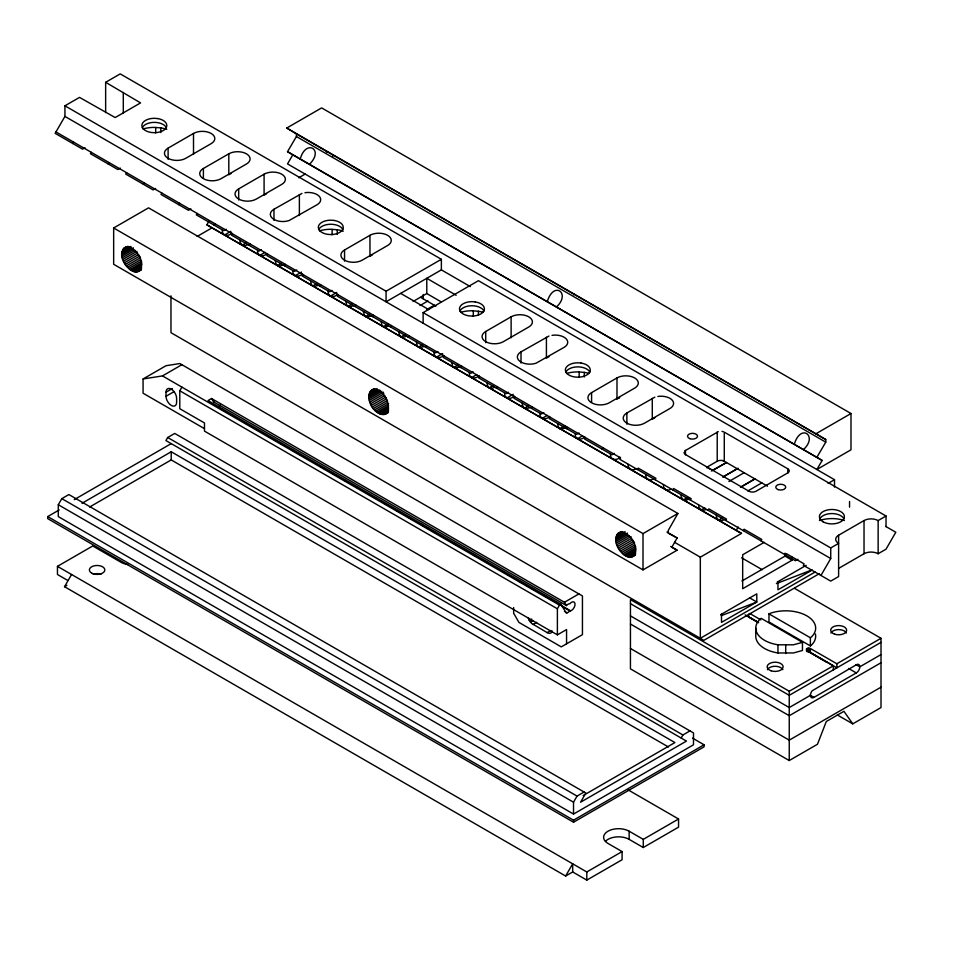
<?xml version="1.0" encoding="UTF-8"?>
<svg xmlns="http://www.w3.org/2000/svg" width="954" height="954" viewBox="0 0 954 954"><rect width="100%" height="100%" fill="white"/><g stroke="black" fill="none" stroke-linecap="round" stroke-linejoin="round"><path stroke-width="1.43" d="M170.969 295.812L170.969 332.684L703.849 640.337L819.343 573.664M685.461 454.843L685.461 450.479L718.255 431.685M208.843 221.352L206.863 224.822L741.508 533.405L700.319 557.172L700.319 638.298L815.086 572.042M707.057 467.102L717.217 461.235L717.217 432.138M787.801 473.184L787.801 468.819L724.277 432.138L724.277 461.235A4.997 2.886 0 0 0 717.217 461.235M834.511 487.077L834.511 479.707L287.524 163.897L292.806 154.822L287.524 151.674L296.42 136.529L296.42 133.918L286.76 128.039L321.641 107.897L850.992 413.523L850.992 449.811L816.874 469.511L822.157 460.448L309.43 164.327C324.658 149.349 305.805 138.557 300.236 159.02L309.43 164.327M121.838 252.989C125.928 237.403 144.471 256.519 141.347 266.524C136.386 280.714 119.608 262.493 121.838 252.989L130.817 247.802M388.039 412.629C376.007 421.155 360.827 395.135 373.944 388.743M615.902 538.235C619.993 522.649 638.536 541.765 635.412 551.77C630.439 565.961 613.66 547.739 615.902 538.235L624.882 533.047M547.274 301.643C553.678 280.226 571.303 293.295 556.468 306.949M794.3 444.266C800.704 422.837 818.329 435.918 803.495 449.572M677.889 513.467L668.229 530.496L668.229 533.107L677.125 537.973L671.831 547.238L677.125 550.196L643.008 569.896L113.657 264.282L113.657 227.982L148.538 207.841L677.889 513.467L643.008 533.596L113.657 227.982M206.863 224.822L736.214 530.436L738.205 526.966M605.599 841.154A14.978 8.646 0 0 1 629.151 839.365L643.27 847.522L678.556 827.142L678.556 818.997L643.27 839.365L629.151 831.22A14.978 8.646 0 0 0 607.984 831.22A14.978 8.646 0 0 0 607.984 843.443L622.091 851.588L622.091 859.745L586.805 880.113L572.686 871.968L565.639 876.034L64.538 586.71L71.574 574.499M105.644 112.596L105.644 82.306L140.572 102.889L115.172 117.557L79.528 97.391L64.932 105.811L64.932 116.412L55.153 133.333L82.581 149.17L85.013 147.763M72.802 143.529L73.613 142.122M91.262 152.306L90.451 153.713L117.867 169.538L120.347 168.119M108.088 163.897L108.899 162.49M126.548 172.686L125.737 174.081L153.153 189.918L155.585 188.51M143.386 184.277L144.197 182.87M161.834 193.054L161.023 194.461L188.451 210.297L190.883 208.89M178.672 204.645L179.483 203.238M197.132 213.434L196.321 214.841L223.737 230.665L226.17 229.258M213.958 225.025L214.769 223.618M58.289 504.738L61.819 498.632L68.879 494.554L585.875 793.048L580.581 802.207L686.451 741.091L165.924 440.557L167.689 437.504L174.749 433.438L693.51 732.934L693.486 744.8L573.521 814.06L58.289 516.591L58.289 504.738L573.521 802.207L573.521 814.06M232.418 233.802L231.607 235.209L259.023 251.045L261.456 249.638M249.256 245.393L250.067 243.985M566.557 643.831L566.557 629.568L557.386 634.863L204.49 431.125L204.49 422.968L179.781 408.706L179.781 390.782L181.904 387.109M267.704 254.181L266.893 255.589L294.321 271.413L296.789 269.982M284.542 265.772L285.353 264.365M303.002 274.549L302.191 275.956L329.607 291.793L332.04 290.386M319.828 286.152L320.639 284.745M338.288 294.929L337.477 296.336L435.477 352.908L437.958 351.489M355.126 306.52L355.937 305.113M372.764 316.704L373.574 315.297M390.413 326.9L391.223 325.493M408.062 337.084L408.872 335.677M425.699 347.268L426.51 345.861M444.159 356.057L443.348 357.452L470.763 373.288L473.196 371.881M460.997 367.648L461.808 366.241M479.445 376.425L478.634 377.832L506.061 393.668L508.494 392.261M496.283 388.016L497.094 386.608M514.743 396.804L513.932 398.212L541.347 414.036L543.828 412.605M531.569 408.395L532.38 406.988M550.029 417.172L549.218 418.579L576.633 434.416L579.066 433.009M566.867 428.763L567.678 427.368M585.315 437.552L584.504 438.959L611.931 454.784L614.364 453.377M602.153 449.143L602.964 447.736M637.439 469.523L638.25 468.116L655.899 478.3L655.088 479.707M557.386 634.863L557.386 608.783L559.497 605.122L560.916 604.299L566.211 612.933L567.058 612.838A4.997 2.886 -60 0 0 569.741 610.894L570.587 610.81A4.997 2.886 -60 0 0 575 603.787A4.997 2.886 -60 0 0 569.741 603.834A4.997 2.886 -60 0 0 567.058 604.967L566.473 605.587L213.577 401.837L211.538 398.522L208.008 400.561L560.916 604.299M672.737 489.891L673.548 488.484L691.185 498.668L690.374 500.075M708.023 510.271L708.834 508.864L726.483 519.048L725.672 520.455M573.521 802.207L577.051 796.101L584.11 792.023M743.309 530.639L744.12 529.231L761.769 539.427L760.958 540.823M565.639 876.034L572.686 863.811L572.686 871.968M785.667 555.085L786.478 553.69L804.115 563.874L803.304 565.281L830.731 581.105L838.614 576.55L838.614 535.23L864.026 520.562A9.981 5.76 0 0 1 878.145 520.562L886.027 516.007L886.027 526.608M681.156 738.026L682.921 734.974L689.981 730.895M820.953 575.465L830.731 558.531L830.731 547.942L838.614 543.386A9.981 5.76 0 0 1 838.614 535.23M816.874 457.288L825.77 442.143L825.77 439.532L286.76 128.039M794.527 588.356L881.007 638.286L836.885 663.757L810.363 648.505L806.571 648.792L806.571 650.187L833.355 665.797L833.355 669.875M213.577 401.837L214.161 401.229M810.375 645.918L810.375 637.761L811.651 636.747A29.944 17.291 0 0 0 806.893 615.879A29.944 17.291 0 0 0 770.749 613.124L768.984 613.863L768.984 622.02L810.375 645.918L811.651 644.892A29.944 17.291 0 0 0 815.408 633.993M684.662 451.075L685.461 450.479M231.81 233.062C228.745 236.997 221.614 235.805 222.258 230.105M267.096 253.442C264.031 257.365 256.912 256.185 257.544 250.473M302.394 273.81C299.329 277.745 292.198 276.553 292.842 270.853M337.68 294.19C334.615 298.113 327.484 296.932 328.128 291.22M443.55 355.317C440.486 359.241 433.354 358.048 433.998 352.348M478.836 375.685C475.772 379.62 468.652 378.428 469.285 372.728M514.134 396.065C511.07 399.988 503.939 398.796 504.583 393.096M549.421 416.433C546.356 420.368 539.225 419.176 539.869 413.476M584.707 436.813C581.642 440.736 574.523 439.555 575.155 433.843M620.005 457.181C616.94 461.116 609.809 459.923 610.453 454.223M385.476 414.108C393.811 406.01 382.542 386.561 371.38 390.222M105.644 82.306L120.228 73.887L441.368 259.297L441.368 269.887L386.072 301.81L386.072 291.22L441.368 259.297M168.107 148.12L193.507 133.453A12.474 7.203 0 0 1 211.156 133.453A12.474 7.203 0 0 1 211.156 143.637L185.744 158.304A12.474 7.203 0 0 1 168.107 158.304A12.474 7.203 0 0 1 168.107 148.12L168.107 159.294M203.393 168.488L228.805 153.821A12.474 7.203 0 0 1 246.442 153.821A12.474 7.203 0 0 1 246.442 164.016L221.042 178.684A12.474 7.203 0 0 1 203.393 178.684A12.474 7.203 0 0 1 203.393 168.488L203.393 178.267M231.321 173.318L228.805 174.773L228.805 153.821M123.531 248.314L126.107 246.836M122.863 249.232L128.003 246.275M122.362 250.33L128.766 246.633M122.005 251.594L130.996 246.406M121.838 254.503L133.381 247.837M122.005 256.101L133.56 249.435M238.679 188.868L264.091 174.2A12.474 7.203 0 0 1 281.74 174.2A12.474 7.203 0 0 1 281.74 184.384L256.328 199.052A12.474 7.203 0 0 1 238.679 199.052A12.474 7.203 0 0 1 238.679 188.868L238.679 200.042M122.362 257.771L135.182 250.353M122.863 259.452L136.982 251.307M123.531 261.146L137.65 252.989M124.354 262.803L138.461 254.646L140.465 257.759L126.345 265.904M125.296 264.401L139.403 256.244M127.49 267.299L140.321 259.882M128.718 268.539L141.55 261.134M129.994 269.636L141.538 262.958M131.294 270.531L141.562 264.604M266.607 193.686L264.091 195.141L264.091 174.2M132.606 271.246L141.586 266.059M133.906 271.735L141.597 267.287M135.158 272.009L141.574 268.301M197.144 236.449L212.158 227.779M298.745 177.79L305.161 174.081M136.339 272.057L141.478 269.1M137.448 271.878L141.299 269.66M138.449 271.485L141.013 270.006M224.512 235.006L230.892 231.321M304.97 192.708A12.474 7.203 0 0 1 319.006 196.059A12.474 7.203 0 0 1 317.026 204.764L289.038 220.577A12.474 7.203 0 0 1 272.892 218.716A12.474 7.203 0 0 1 273.977 209.248L301.965 193.423M239.907 240.289L240.169 242.399L242.149 245.202L245.977 242.984M259.798 255.386L264.902 252.44M275.193 260.669L276.231 264.449L277.447 265.57L281.275 263.364M295.084 275.754L301.464 272.081M344.549 249.996L369.961 235.316A12.474 7.203 0 0 1 387.61 235.316A12.474 7.203 0 0 1 387.61 245.512L362.198 260.18A12.474 7.203 0 0 1 344.549 260.18A12.474 7.203 0 0 1 344.549 249.996L344.549 261.157M204.061 428.429L143.076 393.227L143.076 378.965L166.02 365.716L179.877 363.534L582.441 595.952L582.441 634.66L561.262 646.884L518.952 622.425L513.657 613.255L513.646 607.555M310.479 281.036L311.529 284.829L312.733 285.95L316.561 283.732M143.076 378.965L162.49 375.912L181.904 364.702M372.477 254.813L369.961 256.268L369.961 235.316M330.382 296.134L336.762 292.449M166.02 392.201A7.489 4.317 60 0 1 171.315 389.149A7.489 4.317 60 0 1 176.609 398.319L176.609 402.397A7.489 4.317 60 0 1 171.315 405.45A7.489 4.317 60 0 1 166.02 396.28L166.02 392.201L172.388 388.528M166.02 396.28L173.664 391.867M345.777 301.416L346.815 305.197L348.019 306.317L351.847 304.111M363.414 311.6L364.464 315.392L365.668 316.513L369.496 314.295M413.106 301.452L426.784 293.558L440.891 301.702M74.269 499.622L171.219 443.622M692.485 738.098L704.076 744.8L704.076 746.839L573.521 822.217L47.7 518.63L47.7 516.591L59.22 509.949M381.063 321.784L382.101 325.576L383.317 326.697L388.421 323.752M419.987 305.578L427.964 300.915M82.008 503.271L171.219 451.767L674.907 742.57L583.156 795.553M426.891 309.49L434.356 305.185M423.123 323.203L423.123 312.614L478.431 280.691L886.027 516.007M89.652 507.003L171.219 459.923L668.468 747.006M398.712 331.98L399.75 335.76L400.954 336.881L404.782 334.675M416.349 342.164L417.399 345.956L418.603 347.065L422.431 344.859M67.722 580.426L57.455 574.499L57.455 566.354L92.741 545.974L120.979 562.276A14.978 8.646 0 0 0 127.693 564.506M370.569 390.937L374.421 388.719M369.902 391.856L375.029 388.898M369.389 392.953L377.08 388.505M369.043 394.217L376.735 389.769M368.864 395.612L379.132 389.685M436.252 357.261L442.632 353.576M368.864 397.126L380.419 390.46M369.043 398.724L381.874 391.319M485.717 331.491L511.117 316.823A12.474 7.203 0 0 1 528.766 316.823A12.474 7.203 0 0 1 528.766 327.007L503.354 341.675A12.474 7.203 0 0 1 485.717 341.675A12.474 7.203 0 0 1 485.717 331.491L485.717 342.665M369.389 400.382L383.496 392.237M369.902 402.075L384.009 393.93M370.569 403.769L384.677 395.612L386.442 398.867L372.322 407.012M371.38 405.426L385.488 397.269M64.538 586.71L66.887 585.351M373.372 408.527L387.491 400.37M374.528 409.91L387.36 402.505M375.745 411.162L388.576 403.757M451.647 362.532L452.685 366.324L453.889 367.445L457.717 365.239M377.021 412.247L388.576 405.581M378.333 413.154L388.588 407.227M379.644 413.869L388.624 408.682M380.932 414.358L388.636 409.91M382.184 414.632L388.6 410.924M383.377 414.68L387.217 412.462M384.474 414.501L388.326 412.283M471.538 377.629L476.642 374.683M552.008 335.331A12.474 7.203 0 0 1 566.044 338.682A12.474 7.203 0 0 1 564.052 347.387L536.065 363.2A12.474 7.203 0 0 1 519.93 361.339A12.474 7.203 0 0 1 521.003 351.859L548.991 336.046M486.934 382.912L487.971 386.704L489.187 387.813L493.015 385.607M548.932 356.689L546.415 358.144L546.415 337.191M506.824 398.009L513.204 394.324M522.22 403.28L522.494 405.402L524.473 408.193L528.301 405.987M542.122 418.377L547.226 415.431M591.587 392.619L616.988 377.939A12.474 7.203 0 0 1 634.637 377.939A12.474 7.203 0 0 1 634.637 388.135L609.224 402.803A12.474 7.203 0 0 1 591.587 402.803A12.474 7.203 0 0 1 591.587 392.619L591.587 402.385M557.518 423.659L558.555 427.452L559.759 428.573L564.863 425.627M616.988 377.939L616.988 398.891L619.516 397.436M577.408 438.757L582.512 435.811M626.873 424.16L626.873 412.987L654.861 397.174M654.802 417.816L652.286 419.259L652.286 398.319M712.531 470.572L726.554 462.475L711.362 471.014M617.596 533.56L620.16 532.082M616.928 534.478L622.068 531.509M616.415 535.576L622.831 531.867M616.069 536.84L625.049 531.652M681.025 494.971L681.299 497.082L683.279 499.884L687.107 497.666M722.822 477.048L738.134 468.211M615.902 539.749L627.446 533.083M683.279 499.884L684.853 500.361L688.657 498.167M616.069 541.347L627.625 534.681M616.415 543.005L629.246 535.599M616.928 544.698L631.047 536.553M728.892 481.496L744.203 472.671M617.596 546.392L631.715 538.235M816.111 433.653L850.992 413.523M618.407 548.037L632.526 539.892L634.517 542.993L620.41 551.15M619.349 549.635L633.468 541.49M621.555 552.533L634.386 545.128M622.783 553.785L635.614 546.38M698.674 505.155L698.948 507.278L700.928 510.068L704.756 507.862M740.471 487.232L754.507 479.135M624.059 554.87L635.602 548.204M625.359 555.777L635.626 549.85M626.671 556.48L635.65 551.305M627.959 556.981L635.662 552.533M629.211 557.255L635.626 553.547M630.403 557.303L635.531 554.346M631.512 557.124L635.352 554.906M632.514 556.731L635.078 555.252M747.817 490.952L761.841 482.855M552.271 631.047A7.489 4.317 60 0 1 547.167 632.621L531.688 623.463L529.315 620.517L531.748 619.098M211.538 398.522L564.446 602.272L578.911 593.913M530.412 622.115L532.845 620.708M533.059 624.465L536.72 622.354M716.323 515.351L716.585 517.462L718.565 520.252L722.393 518.046M547.167 632.621L550.828 630.511M828.096 483.416L834.511 479.707M764.214 542.337L742.677 554.763L742.677 588.713L792.082 560.189L792.082 557.243M741.95 580.986L785.023 556.11L792.082 560.189M797.914 559.306L795.433 560.737L619.802 459.327L620.613 457.92L55.964 131.926M720.747 614.662L756.784 593.853L756.784 602.034L721.498 622.378L721.498 614.233M777.212 582.071L806.19 565.328M811.997 570.134L777.963 589.81L777.963 581.63M838.614 568.405L864.026 553.737A9.981 5.76 0 0 1 878.145 553.737L886.027 549.182L895.806 532.249L885.717 526.429M881.007 638.286L881.007 707.558L852.769 723.859L843.944 711.314L826.307 721.498L817.483 744.239L789.244 760.541L789.244 691.256L833.355 665.797M881.007 642.364L789.244 695.335L630.439 603.655M47.7 516.591L573.521 820.178L704.076 744.8M810.423 695.335L789.244 707.558L630.439 615.879M881.007 654.587L859.828 666.81A4.997 2.886 -60 0 1 856.298 672.928L813.953 697.374A4.997 2.886 -60 0 1 810.542 696.325A4.997 2.886 -60 0 1 812.188 690.791L856.298 664.771A4.997 2.886 -60 0 1 859.828 666.81L855.965 664.58M881.007 662.744L789.244 715.715L630.439 624.023M881.007 687.19L789.244 740.161L630.439 648.481M57.455 566.354L586.805 871.968L622.091 851.588M723.275 476.833L737.299 468.76M740.924 487.017L754.948 478.944M247.503 244.677L245.548 245.512L242.149 245.202M282.789 265.057L280.846 265.88L277.447 265.57M318.087 285.425L314.307 286.438L312.733 285.95M353.374 305.805L349.593 306.806L348.019 306.317M371.023 315.989L367.242 316.99L365.668 316.513M388.66 326.173L384.891 327.186L383.317 326.697M406.309 336.368L402.528 337.37L400.954 336.881M423.958 346.552L420.177 347.554L418.603 347.065M459.244 366.92L457.288 367.755L453.889 367.445M494.53 387.3L492.586 388.135L489.187 387.813M529.828 407.68L526.048 408.682L524.473 408.193M565.114 428.048L561.334 429.05L559.759 428.573M635.698 468.796C632.311 471.395 627.565 468.629 628.09 464.407M653.347 478.991C649.96 481.579 645.202 478.813 645.739 474.591M670.9 489.211C667.514 491.775 662.827 488.913 663.388 484.739M688.633 499.359L684.853 500.361M706.282 509.543L702.502 510.557L700.928 510.068M723.919 519.739L721.963 520.562L718.565 520.252M802.457 642.34L793.466 644.797L777.963 644.797A29.944 17.291 0 0 1 759.789 619.456L761.197 618.335L802.457 642.34L802.457 650.485L793.466 652.953L777.963 652.953A29.944 17.291 0 0 1 755.771 636.246L755.771 628.102M776.365 583.609L811.89 569.932M721.272 615.676L756.784 602.034L749.737 597.931M166.819 129.327A24.959 14.405 0 0 0 160.797 127.884L154.345 127.395A24.959 14.405 0 0 0 143.005 128.969M343.273 231.202A24.959 14.405 0 0 0 337.251 229.759L330.788 229.27A24.959 14.405 0 0 0 319.459 230.844M483.284 312.34A24.959 14.405 0 0 0 478.407 311.254L471.956 310.765A24.959 14.405 0 0 0 460.615 312.34M589.155 373.467A24.959 14.405 0 0 0 584.277 372.382L577.826 371.893A24.959 14.405 0 0 0 566.485 373.467M722.035 431.399L723.239 431.685M706.604 467.627L707.808 467.913M736.214 530.436L741.508 533.405M745.134 614.853L758.621 622.58M748.151 616.666L757.834 622.223M296.42 133.918L825.77 439.532M296.42 136.529L825.77 442.143M287.524 151.674L300.236 159.02M292.806 154.822L822.157 460.448M441.32 269.851L470.31 286.594M456.167 295.275L426.784 278.318L426.784 293.558M722.882 460.436L767.469 486.17M420.726 297.398L435.859 306.127M685.461 454.557L748.973 491.227A4.997 2.886 0 0 0 756.033 491.227L787.801 472.886A4.997 2.886 0 0 0 787.801 468.819M400.668 293.391L428.775 309.621M64.932 105.811L386.072 291.22M423.123 312.614L830.731 547.942M64.932 116.412L830.731 558.531M741.604 557.804L762.258 569.729M666.953 532.093L677.125 537.973M674.561 542.301L700.319 557.172M670.686 546.475L677.125 550.196M768.984 613.863L810.375 637.761M848.571 668.468L856.298 672.928M810.089 695.144L813.953 697.374M837.326 714.951L852.769 723.859M789.244 691.256L630.451 599.577L630.439 668.849L789.244 760.541M221.555 409.29L225.418 411.52M244.737 422.682L247.313 424.16M256.328 429.372L258.904 430.85M267.919 436.061L270.495 437.552M274.358 439.782L276.934 441.261M279.51 442.751L282.086 444.242M292.389 450.193L294.965 451.671M297.541 453.162L300.116 454.653M320.723 466.554L324.587 468.784M332.314 473.244L336.178 475.474M343.905 479.934L346.481 481.424M355.496 486.623L358.072 488.114M367.087 493.313L369.663 494.804M373.527 497.034L376.103 498.525M385.118 503.724L387.694 505.215M396.709 510.426L399.285 511.904M408.3 517.116L410.876 518.594M419.891 523.806L423.755 526.036M426.331 527.526L428.906 529.005M431.494 530.496L435.358 532.726M449.525 540.906L457.252 545.366M472.707 554.298L475.283 555.777M484.298 560.988L486.874 562.466M502.329 571.398L504.904 572.877M507.48 574.368L510.056 575.858M519.071 581.058L521.647 582.548M525.511 584.778L528.087 586.269M530.662 587.759L534.526 589.989M542.254 594.449L546.117 596.679M548.693 598.17L552.557 600.4M560.284 604.86L570.587 610.81M562.013 606.434L569.741 610.894M162.49 375.912L559.497 605.122M564.482 611.359L567.058 612.838M179.781 390.782L557.386 608.783M167.689 437.504L682.921 734.974M627.696 789.626L678.556 818.997M61.819 498.632L577.051 796.101M749.88 613.529L760.839 619.897M758.394 622.557L748.663 616.892L748.663 614.173M708.846 468.378L709.645 468.974M826.891 662.374L809.302 652.178L809.302 648.1M684.662 453.961L683.994 452.518M564.446 602.272L566.473 605.587M529.315 620.517L528.17 617.727M123.281 92.49L123.304 113.454M878.145 520.562L878.145 553.737M864.026 520.562L864.026 553.737M849.549 501.482L849.549 507.17M836.885 663.757L836.885 667.836L810.363 652.584L810.363 648.505M808.658 648.1L808.658 652.178M808.038 648.148L808.038 652.226M807.454 648.291L807.454 651.01M806.893 648.481L806.893 651.188M806.571 648.792L806.571 651.51M785.714 645.393L785.714 653.538M785.023 553.165L785.023 556.11M777.963 644.797L777.963 652.953M643.27 839.365L643.27 847.522M643.008 533.596L643.008 569.896M629.151 831.22L629.151 839.365M586.805 871.968L586.805 880.113M584.277 372.382L584.277 377.021M579.161 371.988L579.161 377.438M573.521 820.178L573.521 822.217M521.003 351.859L521.003 363.033M511.117 316.823L511.117 337.764M478.407 311.254L478.407 314.737M473.291 310.873L473.291 316.323M423.254 294.452L423.254 298.852M337.251 229.759L337.251 234.41M332.123 229.365L332.123 234.815M299.377 194.568L299.377 215.521M273.977 209.248L273.977 220.41M193.507 133.453L193.507 154.393M171.219 451.767L171.219 459.923M160.797 127.884L160.797 132.534M155.681 127.502L155.681 132.952M220.362 405.104A4.997 2.886 -60 0 1 217.691 407.06M767.421 669.696A7.99 4.615 0 0 1 775.137 666.274A7.99 4.615 0 0 1 782.84 669.696M830.946 633.015A7.99 4.615 0 0 1 838.649 629.604A7.99 4.615 0 0 1 846.365 633.015M657.878 396.459A12.474 7.203 0 0 1 671.914 399.809A12.474 7.203 0 0 1 669.923 408.503L644.522 423.171A12.474 7.203 0 0 1 626.873 423.171A12.474 7.203 0 0 1 626.873 412.987M819.856 518.904A12.474 7.203 0 0 1 831.912 513.562A12.474 7.203 0 0 1 843.956 518.904M819.438 520.514A24.959 14.405 0 0 1 844.385 520.514M616.988 398.891A12.474 7.203 0 0 1 619.575 397.746M565.77 372.203A12.474 7.203 0 0 1 577.826 366.873A12.474 7.203 0 0 1 589.87 372.203M459.9 311.087A12.474 7.203 0 0 1 471.956 305.745A12.474 7.203 0 0 1 484 311.087M318.743 229.592A12.474 7.203 0 0 1 330.788 224.25A12.474 7.203 0 0 1 342.844 229.592M142.289 127.717A12.474 7.203 0 0 1 154.345 122.374A12.474 7.203 0 0 1 166.39 127.717M333.184 155.24A12.474 7.203 60 0 1 332.719 156.229M326.53 151.078A7.489 4.317 60 0 1 326.614 152.187M573.557 293.701A7.489 4.317 60 0 1 573.64 294.81M93.242 574.225A7.739 4.472 0 0 1 100.969 574.225M157.565 118.546L154.345 118.296A12.474 7.203 0 0 0 141.86 125.499L142.289 127.371A12.474 7.203 0 0 0 151.114 132.463L154.345 132.701A12.474 7.203 0 0 0 166.819 125.499L166.39 123.638A12.474 7.203 0 0 0 157.565 118.546M334.019 220.422L330.788 220.171A12.474 7.203 0 0 0 318.314 227.374L318.743 229.234A12.474 7.203 0 0 0 327.556 234.338L330.788 234.577A12.474 7.203 0 0 0 343.273 227.374L342.844 225.514A12.474 7.203 0 0 0 334.019 220.422M475.175 301.917L471.956 301.667A12.474 7.203 0 0 0 459.47 308.869L459.9 310.742A12.474 7.203 0 0 0 468.724 315.834L471.956 316.072A12.474 7.203 0 0 0 484.429 308.869L484 307.009A12.474 7.203 0 0 0 475.175 301.917M581.046 363.045L577.826 362.794A12.474 7.203 0 0 0 565.34 369.997L565.77 371.857A12.474 7.203 0 0 0 574.594 376.961L577.826 377.2A12.474 7.203 0 0 0 590.299 369.997L589.87 368.137A12.474 7.203 0 0 0 581.046 363.045M771.142 670.805A7.99 4.615 0 0 0 783.115 666.81A7.99 4.615 0 0 0 771.142 662.815A7.99 4.615 0 0 0 771.142 670.805M834.667 634.183A7.99 4.615 0 0 0 846.639 630.189A7.99 4.615 0 0 0 834.667 626.206A7.99 4.615 0 0 0 834.667 634.183M778.249 489.64A4.997 2.886 0 0 0 785.726 487.148A4.997 2.886 0 0 0 778.249 484.656A4.997 2.886 0 0 0 778.249 489.64M690.016 438.709A4.997 2.886 0 0 0 697.505 436.216A4.997 2.886 0 0 0 690.016 433.724A4.997 2.886 0 0 0 690.016 438.709M823.087 521.79A12.474 7.203 0 0 0 843.956 518.559A12.474 7.203 0 0 0 828.68 509.734A12.474 7.203 0 0 0 823.087 521.79M91.632 573.104A7.739 4.472 0 0 0 104.582 571.1A7.739 4.472 0 0 0 95.102 565.627A7.739 4.472 0 0 0 91.632 573.104"/></g></svg>
